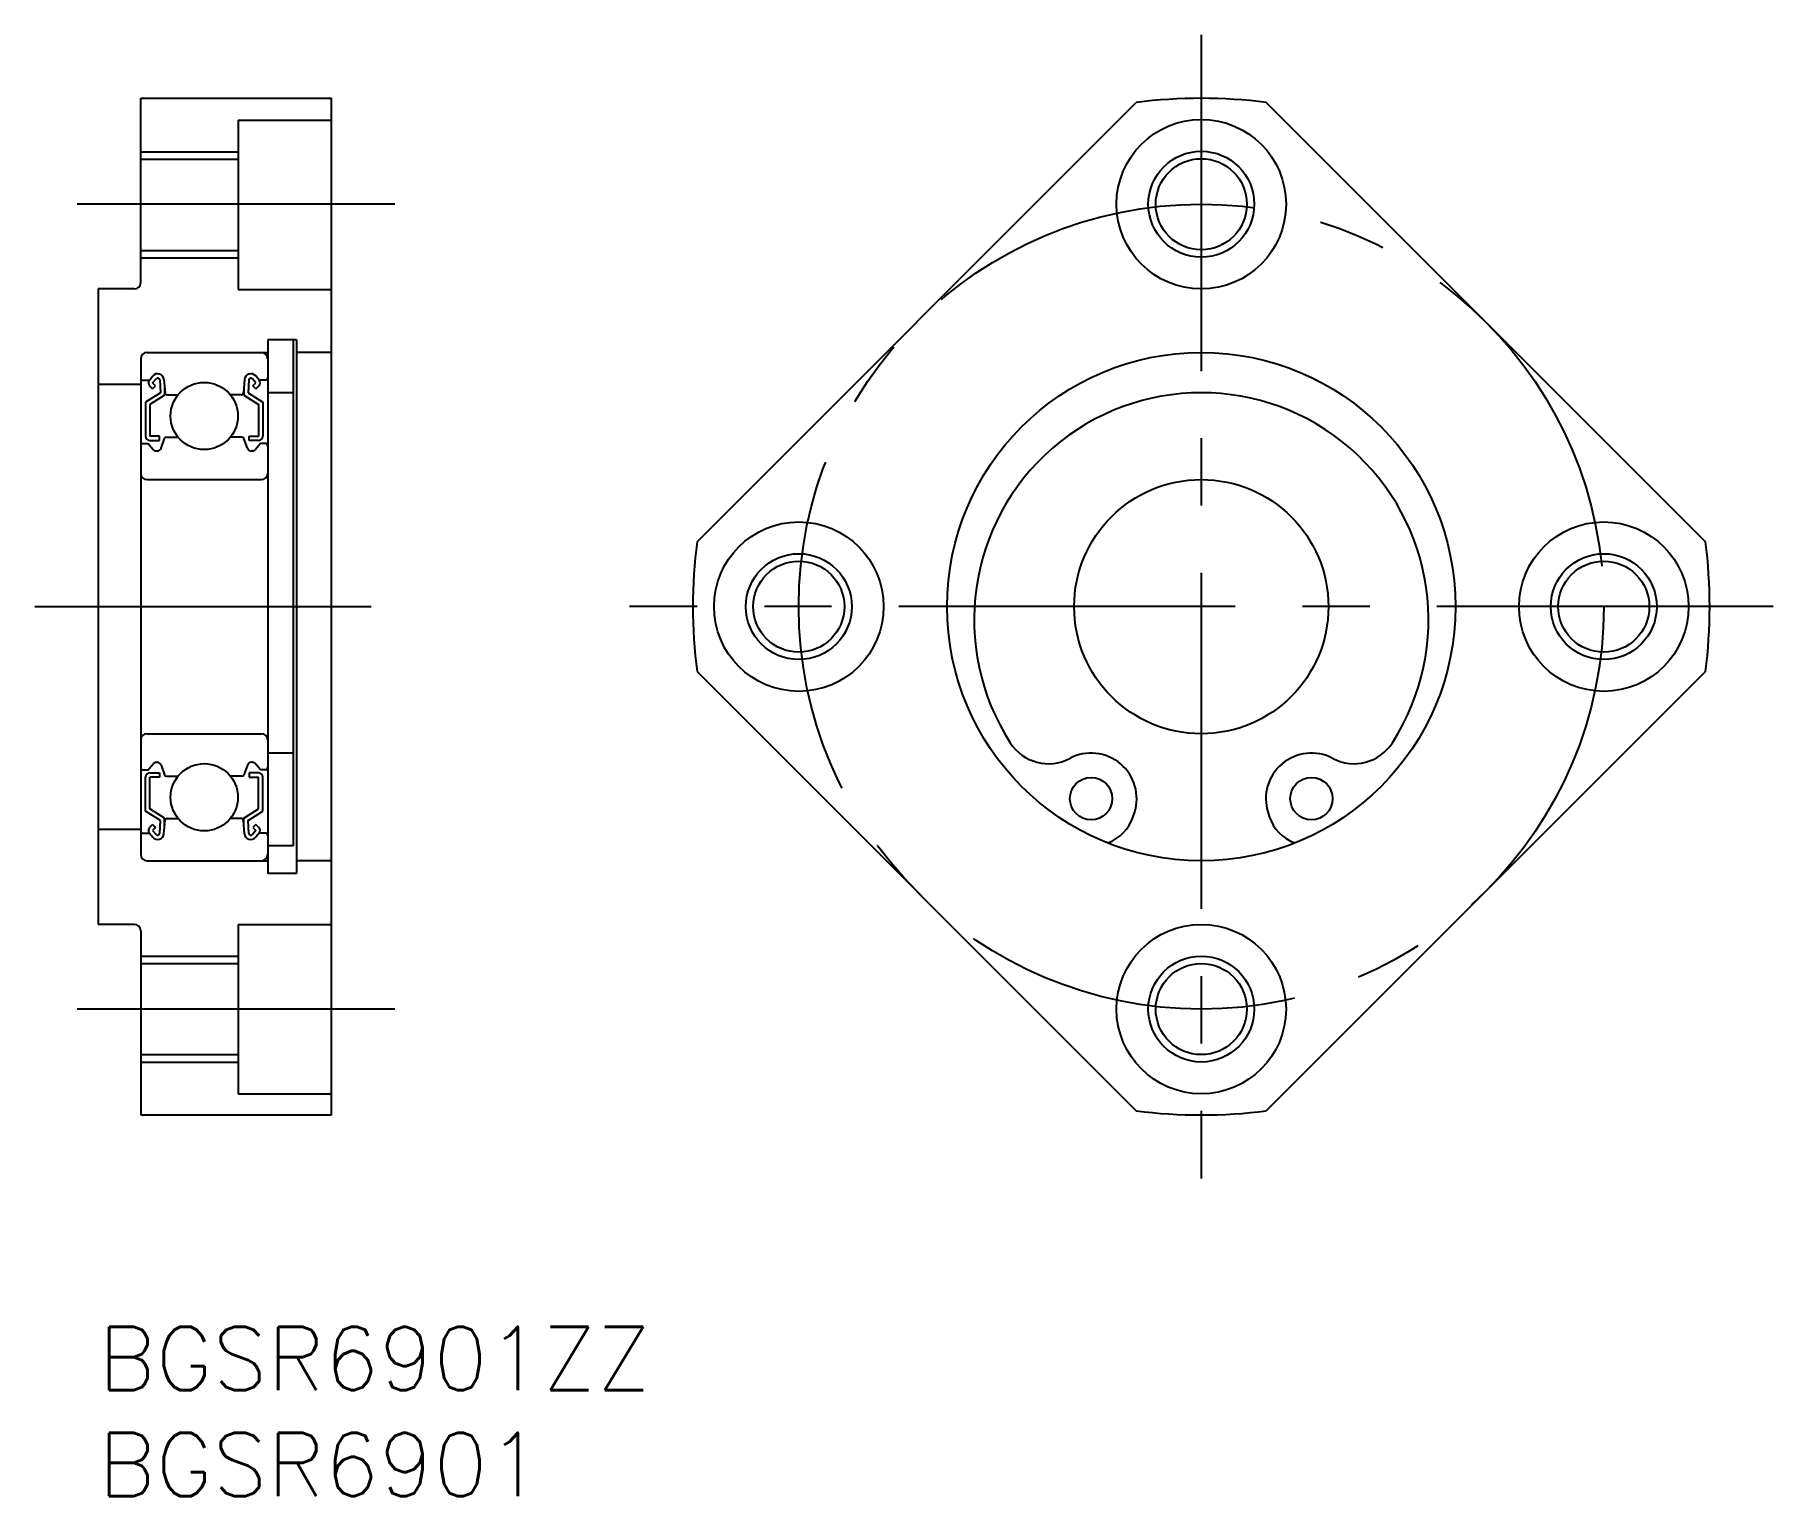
# Model space of a CAD drawing. Extents: x -3 to 79.1, y -8 to 61.
import ezdxf

# ---------------------------------------------------------------- set-up
doc = ezdxf.new("R2010")
doc.units = 0
doc.header["$LTSCALE"] = 0.5
doc.linetypes.add('CENTER', pattern=[50.8, 31.75, -6.35, 6.35, -6.35])
for name, color, linetype in [('MSM_CENTER', 1, 'CENTER'), ('MSM_CONTINUOUS', 7, 'CONTINUOUS'), ('MSM_NARROW', 5, 'CONTINUOUS'), ('MSM_PART_NUMBER', 7, 'CONTINUOUS')]:
    doc.layers.add(name, color=color, linetype=linetype)
doc.styles.get("Standard").update_dxf_attribs({"font": 'txt.shx', "height": 3, "bigfont": 'bigfont.shx'})

# ---------------------------------------------------------------- blocks, each defined once
blk = doc.blocks.new('*U4')
at = {"layer": 'MSM_PART_NUMBER'}
blk.add_text('BGSR6901ZZ', height=3, dxfattribs=at).set_placement((0, -3))
blk = doc.blocks.new('*U5')
at = {"layer": 'MSM_PART_NUMBER'}
blk.add_text('BGSR6901', height=3, dxfattribs=at).set_placement((0, -8))

msp = doc.modelspace()

# ---------------------------------------------------------------- linework, layer by layer
at = {"layer": 'MSM_CENTER'}
for p, q in [((52.068, 61), (52.068, 7)), ((14, 53), (-1, 53)), ((-3, 34), (14, 34)), ((79.068, 34), (25.068, 34)), ((14, 15), (-1, 15))]:
    msp.add_line(p, q, dxfattribs=at)
msp.add_circle((52.068, 34), 19, dxfattribs=at)
at = {"layer": 'MSM_CONTINUOUS', "linetype": 'BYBLOCK'}
for p, q in [((2, 49.3), (2, 58)), ((2, 58), (11, 58)), ((11, 10), (11, 58)), ((28.264, 37.067), (49.001, 57.803)), ((75.871, 37.067), (55.134, 57.803)), ((6.6, 56.972), (6.6, 48.972)), ((6.6, 56.972), (11, 56.972)), ((2, 55.122), (6.6, 55.122)), ((2, 50.822), (6.6, 50.822)), ((0, 49), (0, 19)), ((1.7, 49), (0, 49)), ((6.6, 48.972), (11, 48.972)), ((8, 46.6, 0.5), (8, 21.4, 0.5)), ((0, 44.5), (2, 44.5)), ((28.264, 30.933), (49.001, 10.197)), ((75.871, 30.933), (55.134, 10.197)), ((0, 23.5), (2, 23.5)), ((1.7, 19), (0, 19)), ((6.6, 19), (6.6, 11)), ((6.6, 19), (11, 19)), ((2, 18.7), (2, 10)), ((2, 17.15), (6.6, 17.15)), ((2, 12.85), (6.6, 12.85)), ((6.6, 11), (11, 11)), ((2, 10), (11, 10))]:
    msp.add_line(p, q, dxfattribs=at)
at = {"layer": 'MSM_CONTINUOUS'}
for p, q in [((2.3, 46, 0.5), (8, 46, 0.5)), ((9.35, 46.6, 0.5), (8, 46.6, 0.5)), ((9.2, 46.6), (9.2, 22.715)), ((9.35, 46.6), (9.35, 21.4)), ((11, 46), (9.35, 46)), ((2, 45.7, 0.5), (2, 22.3, 0.5)), ((2.1, 44.7, 0.5), (2.41, 44.7, 0.5)), ((2.41, 44.7, 0.5), (2.57, 44.89, 0.5)), ((2.563, 44.289, 0.5), (2.422, 44.43, 0.5)), ((2.563, 44.571, 0.5), (2.723, 44.761, 0.5)), ((2.705, 44.43, 0.5), (2.563, 44.571, 0.5)), ((2.563, 44.289, 0.5), (2.705, 44.43, 0.5)), ((2.899, 44.702, 0.5), (2.932, 44.098, 0.5)), ((3.098, 44.723, 0.5), (3.153, 44.091, 0.5)), ((3.132, 44.334, 0.5), (3.132, 43.987, 0.5)), ((6.902, 44.723, 0.5), (6.847, 44.091, 0.5)), ((6.868, 44.334, 0.5), (6.868, 43.987, 0.5)), ((7.101, 44.702, 0.5), (7.068, 44.098, 0.5)), ((7.437, 44.571, 0.5), (7.277, 44.761, 0.5)), ((7.295, 44.43, 0.5), (7.437, 44.571, 0.5)), ((7.437, 44.289, 0.5), (7.295, 44.43, 0.5)), ((7.59, 44.7, 0.5), (7.43, 44.89, 0.5)), ((7.437, 44.289, 0.5), (7.578, 44.43, 0.5)), ((7.9, 44.7, 0.5), (7.59, 44.7, 0.5)), ((2.932, 44.098, 0.5), (2.232, 43.661, 0.5)), ((2.232, 43.661, 0.5), (2.232, 42.05, 0.5)), ((3.132, 43.987, 0.5), (2.432, 43.55, 0.5)), ((2.432, 43.55, 0.5), (2.432, 42.05, 0.5)), ((3.253, 44, 0.5), (3.767, 44, 0.5)), ((6.747, 44, 0.5), (6.233, 44, 0.5)), ((6.868, 43.987, 0.5), (7.568, 43.55, 0.5)), ((7.068, 44.098, 0.5), (7.768, 43.661, 0.5)), ((7.568, 43.55, 0.5), (7.568, 42.05, 0.5)), ((7.768, 43.661, 0.5), (7.768, 42.05, 0.5)), ((9.2, 44.1, 0.5), (8, 44.1, 0.5)), ((2.882, 42.05, 0.5), (2.432, 42.05, 0.5)), ((2.882, 41.85, 0.5), (2.882, 42.05, 0.5)), ((2.961, 41.482, 0.5), (3.125, 41.934, 0.5)), ((3.219, 42, 0.5), (3.767, 42, 0.5)), ((6.781, 42, 0.5), (6.233, 42, 0.5)), ((7.039, 41.482, 0.5), (6.875, 41.934, 0.5)), ((7.118, 42.05, 0.5), (7.568, 42.05, 0.5)), ((7.118, 41.85, 0.5), (7.118, 42.05, 0.5)), ((2.1, 41.7, 0.5), (2.35, 41.7, 0.5)), ((2.35, 41.7, 0.5), (2.584, 41.421, 0.5)), ((2.432, 41.85, 0.5), (2.882, 41.85, 0.5)), ((2.737, 41.35, 0.5), (2.773, 41.35, 0.5)), ((7.568, 41.85, 0.5), (7.118, 41.85, 0.5)), ((7.263, 41.35, 0.5), (7.227, 41.35, 0.5)), ((7.65, 41.7, 0.5), (7.416, 41.421, 0.5)), ((7.9, 41.7, 0.5), (7.65, 41.7, 0.5)), ((2.3, 40, 0.5), (7.7, 40, 0.5)), ((2.3, 28, 0.5), (7.7, 28, 0.5)), ((9.2, 27.086, 0.5), (8, 27.086, 0.5)), ((2.1, 26.3, 0.5), (2.35, 26.3, 0.5)), ((2.35, 26.3, 0.5), (2.584, 26.579, 0.5)), ((2.737, 26.65, 0.5), (2.773, 26.65, 0.5)), ((2.961, 26.518, 0.5), (3.125, 26.066, 0.5)), ((7.039, 26.518, 0.5), (6.875, 26.066, 0.5)), ((7.263, 26.65, 0.5), (7.227, 26.65, 0.5)), ((7.65, 26.3, 0.5), (7.416, 26.579, 0.5)), ((7.9, 26.3, 0.5), (7.65, 26.3, 0.5)), ((2.232, 24.339, 0.5), (2.232, 25.95, 0.5)), ((2.432, 26.15, 0.5), (2.882, 26.15, 0.5)), ((2.432, 24.45, 0.5), (2.432, 25.95, 0.5)), ((2.882, 25.95, 0.5), (2.432, 25.95, 0.5)), ((2.882, 26.15, 0.5), (2.882, 25.95, 0.5)), ((3.219, 26, 0.5), (3.767, 26, 0.5)), ((6.781, 26, 0.5), (6.233, 26, 0.5)), ((7.568, 26.15, 0.5), (7.118, 26.15, 0.5)), ((7.118, 26.15, 0.5), (7.118, 25.95, 0.5)), ((7.118, 25.95, 0.5), (7.568, 25.95, 0.5)), ((7.568, 24.45, 0.5), (7.568, 25.95, 0.5)), ((7.768, 24.339, 0.5), (7.768, 25.95, 0.5)), ((2.932, 23.902, 0.5), (2.232, 24.339, 0.5)), ((3.132, 24.013, 0.5), (2.432, 24.45, 0.5)), ((2.899, 23.298, 0.5), (2.932, 23.902, 0.5)), ((3.098, 23.277, 0.5), (3.153, 23.909, 0.5)), ((3.132, 23.666, 0.5), (3.132, 24.013, 0.5)), ((3.253, 24, 0.5), (3.767, 24, 0.5)), ((6.747, 24, 0.5), (6.233, 24, 0.5)), ((6.902, 23.277, 0.5), (6.847, 23.909, 0.5)), ((6.868, 24.013, 0.5), (7.568, 24.45, 0.5)), ((6.868, 23.666, 0.5), (6.868, 24.013, 0.5)), ((7.068, 23.902, 0.5), (7.768, 24.339, 0.5)), ((7.101, 23.298, 0.5), (7.068, 23.902, 0.5)), ((48.856, 24.098), (48.913, 24.272)), ((55.223, 24.272), (55.279, 24.098)), ((2.1, 23.3, 0.5), (2.41, 23.3, 0.5)), ((2.41, 23.3, 0.5), (2.57, 23.11, 0.5)), ((2.563, 23.711, 0.5), (2.422, 23.57, 0.5)), ((2.563, 23.711, 0.5), (2.705, 23.57, 0.5)), ((2.705, 23.57, 0.5), (2.563, 23.429, 0.5)), ((2.563, 23.429, 0.5), (2.723, 23.239, 0.5)), ((7.437, 23.429, 0.5), (7.277, 23.239, 0.5)), ((7.437, 23.711, 0.5), (7.295, 23.57, 0.5)), ((7.295, 23.57, 0.5), (7.437, 23.429, 0.5)), ((7.59, 23.3, 0.5), (7.43, 23.11, 0.5)), ((7.437, 23.711, 0.5), (7.578, 23.57, 0.5)), ((7.9, 23.3, 0.5), (7.59, 23.3, 0.5)), ((9.2, 22.715, 0.5), (8, 22.715, 0.5)), ((2.3, 22, 0.5), (8, 22, 0.5)), ((9.35, 21.4, 0.5), (8, 21.4, 0.5)), ((11, 22), (9.35, 22))]:
    msp.add_line(p, q, dxfattribs=at)
at = {"layer": 'MSM_CONTINUOUS', "linetype": 'BYBLOCK'}
for centre, radius in [((52.068, 53), 4), ((52.068, 53), 2.15), ((52.068, 34), 12), ((52.068, 34), 6), ((33.068, 34), 4), ((71.068, 34), 4), ((33.068, 34), 2.15), ((71.068, 34), 2.15), ((52.068, 15), 4), ((52.068, 15), 2.15)]:
    msp.add_circle(centre, radius, dxfattribs=at)
at = {"layer": 'MSM_CONTINUOUS'}
for centre, radius in [((5, 43, 0.5), 1.587), ((5, 25, 0.5), 1.587), ((46.868, 24.936), 1), ((57.268, 24.936), 1)]:
    msp.add_circle(centre, radius, dxfattribs=at)
at = {"layer": 'MSM_CONTINUOUS', "linetype": 'BYBLOCK'}
for centre, radius, start, end in [((52.068, 34), 24, 82.65846, 97.34154), ((1.7, 49.3), 0.3, 270, 0), ((52.068, 34), 24, 172.65846, 187.34154), ((52.068, 34), 24, 352.65846, 7.34154), ((1.7, 18.7), 0.3, 0, 90), ((52.068, 34), 24, 262.65846, 277.34154)]:
    msp.add_arc(centre, radius, start, end, dxfattribs=at)
at = {"layer": 'MSM_CONTINUOUS'}
for centre, radius, start, end in [((2.3, 45.7, 0.5), 0.3, 90, 180), ((7.7, 45.7, 0.5), 0.3, 0, 90), ((2.1, 44.8, 0.5), 0.1, 180, 270), ((2.563, 44.572, 0.5), 0.2, 139.9921, 224.99797), ((2.8, 44.697, 0.5), 0.3, 4.93496, 139.9921), ((2.8, 44.697, 0.5), 0.1, 3.08644, 139.96282), ((7.2, 44.697, 0.5), 0.3, 40.0079, 175.06504), ((7.2, 44.697, 0.5), 0.1, 40.03718, 176.91356), ((7.437, 44.572, 0.5), 0.2, 315.00203, 40.0079), ((7.9, 44.8, 0.5), 0.1, 270, 0), ((3.253, 44.1, 0.5), 0.1, 184.93496, 269.99889), ((6.747, 44.1, 0.5), 0.1, 270.00111, 355.06504), ((52.068, 33.375), 10.725, 327.24878, 212.75122), ((2.432, 42.05, 0.5), 0.2, 180, 270), ((3.219, 41.9, 0.5), 0.1, 89.99895, 160.05843), ((6.781, 41.9, 0.5), 0.1, 19.94157, 90.00105), ((7.568, 42.05, 0.5), 0.2, 270, 0), ((2.1, 41.6, 0.5), 0.1, 90, 180), ((2.737, 41.55, 0.5), 0.2, 219.98626, 270), ((2.773, 41.55, 0.5), 0.2, 270, 340.05843), ((7.227, 41.55, 0.5), 0.2, 199.94157, 270), ((7.263, 41.55, 0.5), 0.2, 270, 320.01374), ((7.9, 41.6, 0.5), 0.1, 0, 90), ((2.3, 40.3, 0.5), 0.3, 180, 270), ((7.7, 40.3, 0.5), 0.3, 270, 0), ((2.3, 27.7, 0.5), 0.3, 90, 180), ((7.7, 27.7, 0.5), 0.3, 0, 90), ((44.856, 28.736), 2.15, 212.75122, 297.89567), ((46.868, 24.936), 2.15, 342.03107, 117.89567), ((57.268, 24.936), 2.15, 62.10433, 197.96893), ((59.279, 28.736), 2.15, 242.10433, 327.24878), ((2.1, 26.4, 0.5), 0.1, 180, 270), ((2.737, 26.45, 0.5), 0.2, 90, 140.01374), ((2.773, 26.45, 0.5), 0.2, 19.94157, 90), ((7.227, 26.45, 0.5), 0.2, 90, 160.05843), ((7.263, 26.45, 0.5), 0.2, 39.98626, 90), ((7.9, 26.4, 0.5), 0.1, 270, 0), ((2.432, 25.95, 0.5), 0.2, 90, 180), ((3.219, 26.1, 0.5), 0.1, 199.94157, 270.00105), ((6.781, 26.1, 0.5), 0.1, 269.99895, 340.05843), ((7.568, 25.95, 0.5), 0.2, 0, 90), ((3.253, 23.9, 0.5), 0.1, 90.00111, 175.06504), ((6.747, 23.9, 0.5), 0.1, 4.93496, 89.99889), ((46.954, 24.715), 2, 290.47134, 342.03107), ((57.181, 24.715), 2, 197.96893, 249.52866), ((2.1, 23.2, 0.5), 0.1, 90, 180), ((2.563, 23.428, 0.5), 0.2, 135.00203, 220.0079), ((2.8, 23.303, 0.5), 0.3, 220.0079, 355.06504), ((2.8, 23.303, 0.5), 0.1, 220.03718, 356.91356), ((7.2, 23.303, 0.5), 0.3, 184.93496, 319.9921), ((7.2, 23.303, 0.5), 0.1, 183.08644, 319.96282), ((7.437, 23.428, 0.5), 0.2, 319.9921, 44.99797), ((7.9, 23.2, 0.5), 0.1, 0, 90), ((2.3, 22.3, 0.5), 0.3, 180, 270), ((7.7, 22.3, 0.5), 0.3, 270, 0)]:
    msp.add_arc(centre, radius, start, end, dxfattribs=at)
at = {"layer": 'MSM_NARROW', "linetype": 'BYBLOCK'}
for p, q in [((2, 55.472), (6.6, 55.472)), ((2, 50.472), (6.6, 50.472)), ((2, 17.5), (6.6, 17.5)), ((2, 12.5), (6.6, 12.5))]:
    msp.add_line(p, q, dxfattribs=at)
for centre in [(52.068, 53), (33.068, 34), (71.068, 34), (52.068, 15)]:
    msp.add_circle(centre, 2.5, dxfattribs=at)

# ---------------------------------------------------------------- block references
at = {"layer": 'MSM_CONTINUOUS'}
for name in ['*U4', '*U5']:
    msp.add_blockref(name, (0, 0), dxfattribs=at)

doc.saveas('drawing.dxf')
